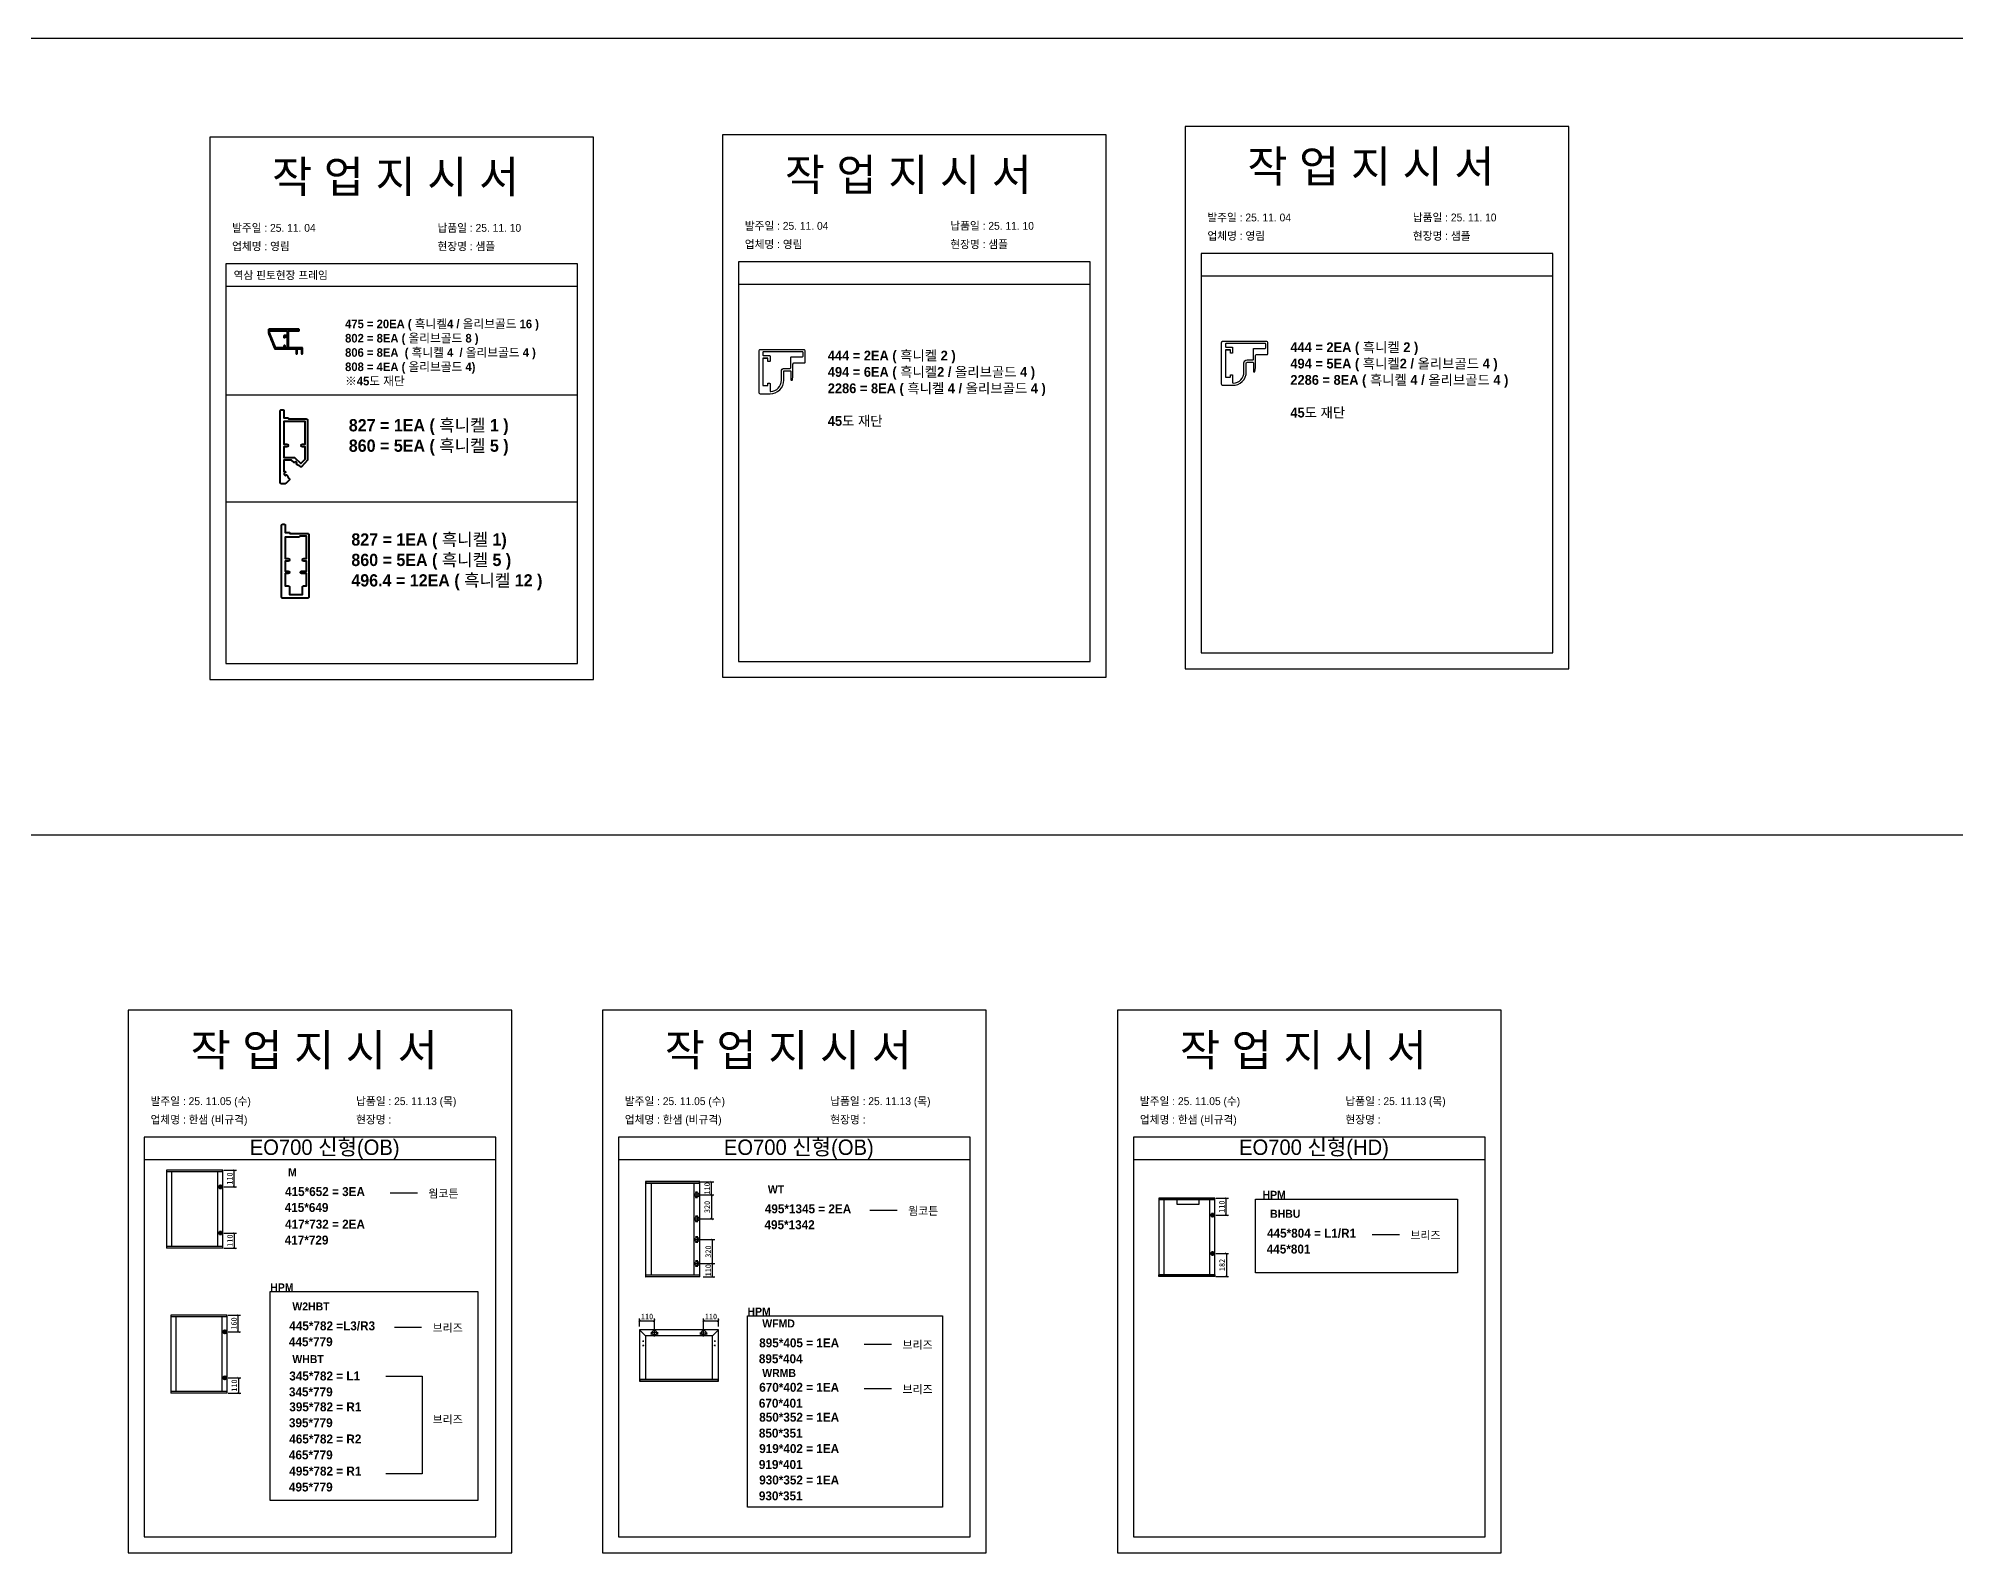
# Model space of a CAD drawing. Header units: millimetres. Extents: x -44117 to 256353, y -2095463 to 65325.
# Drawn here: x 113053 to 121449, y -442577 to -435943 of the extents above; entities that cross this region are included whole.
import ezdxf

# ---------------------------------------------------------------- set-up
doc = ezdxf.new("R2010")
doc.units = ezdxf.units.MM
doc.header["$LTSCALE"] = 10
doc.linetypes.add('HIDDEN', pattern=[9.525, 6.35, -3.175])
doc.layers.add('1', color=2, linetype='Continuous', lineweight=40)
doc.layers.add('Layer1', color=7, linetype='Continuous', lineweight=70)
doc.layers.add('도면층1', color=7, linetype='HIDDEN')
doc.styles.add('MtX_Gulim', font='')
doc.styles.get('MtX_Gulim').set_extended_font_data('Gulim', bold=True)
doc.dimstyles.new('ISO-25', dxfattribs={"dimtxt": 2.5, "dimasz": 2.5, "dimexe": 1, "dimexo": 1, "dimtad": 1, "dimtxsty": 'Standard', "dimblk": 'ARCHTICK', "dimcen": 2.5, "dimadec": 0, "dimazin": 0, "dimtfac": 1, "dimtmove": 0, "dimatfit": 3, "dimfxl": 0, "dimarcsym": 0})

# ---------------------------------------------------------------- blocks, each defined once
blk = doc.blocks.new('금형최종')
blk.add_line((533.7, -980.4), (530.2, -980.4))
for points in [[(511.7, -993.6), (511.7, -984.9, 0.414214), (510.7, -983.9), (503.2, -983.9, -0.414214), (502.7, -983.4), (502.7, -975.4, -0.414214), (503.7, -974.4), (535.7, -974.4, -0.414214), (536.7, -975.4), (536.7, -1005.4, -0.414214), (535.7, -1006.4), (528.4, -1006.4, -0.418376), (518.4, -996.6), (518.4, -990.1, 0.414214), (517.9, -989.6), (513.7, -989.6, 0.414214), (513.2, -990.1), (513.2, -996.1, -0.414214), (512.7, -996.6), (512.6, -996.6, -0.366629), (512.1, -996.2), (511.7, -993.6, -0.041311), (511.7, -993.6), (511.7, -989.1)], [(513.2, -980.9), (513.2, -979.9, 0.414214), (512.7, -979.4), (511.2, -979.4), (504.7, -979.4, -0.414214), (504.2, -978.9), (504.2, -976.4, -0.414214), (504.7, -975.9), (511.2, -975.9), (513.7, -975.9), (533.2, -975.9, -0.414214), (533.7, -976.4), (533.7, -978, -0.414214), (533.2, -978.5), (528.9, -978.5, 0.414214), (528.4, -979), (528.4, -982.6, 0.414214), (528.7, -982.9), (529.7, -982.9, 0.414214), (530, -982.6), (530, -980.6, -0.414214), (530.2, -980.4), (533.7, -980.4), (533.7, -1000.4), (533.7, -1000.4), (530.2, -1000.4, -0.414214), (530, -1000.1), (530, -999, 0.414214), (529.7, -998.8), (528.7, -998.8, 0.414214), (528.4, -999), (528.4, -1004.4, -0.431223), (527.9, -1004.9, -0.397406), (520.1, -996.6), (520.1, -990.1, 0.414214), (517.9, -987.9), (513.7, -987.9, -0.414214), (513.2, -987.4), (513.2, -980.9, 0), (513.2, -980.9)]]:
    blk.add_lwpolyline(points, format="xyb")
blk = doc.blocks.new('_ArchTick')
at = {"color": 0, "linetype": 'ByBlock', "const_width": 0.15}
blk.add_lwpolyline([(-0.5, -0.5), (0.5, 0.5)], dxfattribs=at)
blk = doc.blocks.new('*D3737')
at = {"color": 0, "lineweight": -2}
for p, q in [((113865.4, -440901.4), (113920, -440901.4)), ((113910, -440975), (113910, -440901.4)), ((113865.4, -440975), (113920, -440975))]:
    blk.add_line(p, q, dxfattribs=at)
at = {"layer": 'Defpoints', "color": 0}
for p in [(113850.4, -440901.4), (113910, -440901.4), (113850.4, -440975)]:
    blk.add_point(p, dxfattribs=at)
at = {"color": 0, "lineweight": -2, "xscale": 10, "yscale": 10, "zscale": 10}
for p, rotation in [((113910, -440901.4), 90), ((113910, -440975), 270)]:
    blk.add_blockref('_ArchTick', p, dxfattribs=dict(at, rotation=rotation))
at = {"color": 0, "insert": (113891.3, -440938.2), "char_height": 25, "attachment_point": 5, "rotation": 90}
blk.add_mtext('110', dxfattribs=at)
blk = doc.blocks.new('*D3738')
at = {"color": 0, "lineweight": -2}
for p, q in [((113865.4, -441176.9), (113921, -441176.9)), ((113911, -441176.9), (113911, -441243.8)), ((113865.4, -441243.8), (113921, -441243.8))]:
    blk.add_line(p, q, dxfattribs=at)
at = {"layer": 'Defpoints', "color": 0}
for p in [(113850.4, -441176.9), (113850.4, -441243.8), (113911, -441243.8)]:
    blk.add_point(p, dxfattribs=at)
at = {"color": 0, "lineweight": -2, "xscale": 10, "yscale": 10, "zscale": 10}
for p, rotation in [((113911, -441176.9), 90), ((113911, -441243.8), 270)]:
    blk.add_blockref('_ArchTick', p, dxfattribs=dict(at, rotation=rotation))
at = {"color": 0, "insert": (113892.2, -441210.3), "char_height": 25, "attachment_point": 5, "rotation": 90}
blk.add_mtext('110', dxfattribs=at)
blk = doc.blocks.new('*D3739')
at = {"color": 0, "lineweight": -2}
for p, q in [((115952.8, -440952.2), (116010.7, -440952.2)), ((116000.7, -441010.1), (116000.7, -440952.2)), ((115952.8, -441010.1), (116010.7, -441010.1))]:
    blk.add_line(p, q, dxfattribs=at)
at = {"layer": 'Defpoints', "color": 0}
for p in [(115937.8, -440952.2), (116000.7, -440952.2), (115937.8, -441010.1)]:
    blk.add_point(p, dxfattribs=at)
at = {"color": 0, "lineweight": -2, "xscale": 10, "yscale": 10, "zscale": 10}
for p, rotation in [((116000.7, -440952.2), 90), ((116000.7, -441010.1), 270)]:
    blk.add_blockref('_ArchTick', p, dxfattribs=dict(at, rotation=rotation))
at = {"color": 0, "insert": (115982, -440981.2), "char_height": 25, "attachment_point": 5, "rotation": 90}
blk.add_mtext('110', dxfattribs=at)
blk = doc.blocks.new('*D3740')
at = {"color": 0, "lineweight": -2}
for p, q in [((115952.8, -441310.7), (116015.3, -441310.7)), ((116005.3, -441369.2), (116005.3, -441310.7)), ((115964.4, -441369.2), (116015.3, -441369.2))]:
    blk.add_line(p, q, dxfattribs=at)
at = {"layer": 'Defpoints', "color": 0}
for p in [(115937.8, -441310.7), (116005.3, -441310.7), (115949.4, -441369.2)]:
    blk.add_point(p, dxfattribs=at)
at = {"color": 0, "lineweight": -2, "xscale": 10, "yscale": 10, "zscale": 10}
for p, rotation in [((116005.3, -441310.7), 90), ((116005.3, -441369.2), 270)]:
    blk.add_blockref('_ArchTick', p, dxfattribs=dict(at, rotation=rotation))
at = {"color": 0, "insert": (115986.5, -441339.9), "char_height": 25, "attachment_point": 5, "rotation": 90}
blk.add_mtext('110', dxfattribs=at)
blk = doc.blocks.new('*D3741')
at = {"color": 0, "lineweight": -2}
for p, q in [((115952.8, -441205.5), (116015.3, -441205.5)), ((116005.3, -441310.7), (116005.3, -441205.5)), ((115952.8, -441310.7), (116015.3, -441310.7))]:
    blk.add_line(p, q, dxfattribs=at)
at = {"layer": 'Defpoints', "color": 0}
for p in [(115937.8, -441205.5), (116005.3, -441205.5), (115937.8, -441310.7)]:
    blk.add_point(p, dxfattribs=at)
at = {"color": 0, "lineweight": -2, "xscale": 10, "yscale": 10, "zscale": 10}
for p, rotation in [((116005.3, -441205.5), 90), ((116005.3, -441310.7), 270)]:
    blk.add_blockref('_ArchTick', p, dxfattribs=dict(at, rotation=rotation))
at = {"color": 0, "insert": (115986.5, -441258.1), "char_height": 25, "attachment_point": 5, "rotation": 90}
blk.add_mtext('320', dxfattribs=at)
blk = doc.blocks.new('*D3742')
at = {"color": 0, "lineweight": -2}
for p, q in [((115952.8, -441010.1), (116010.7, -441010.1)), ((116000.7, -441010.1), (116000.7, -441115.3)), ((115952.8, -441115.3), (116010.7, -441115.3))]:
    blk.add_line(p, q, dxfattribs=at)
at = {"layer": 'Defpoints', "color": 0}
for p in [(115937.8, -441010.1), (115937.8, -441115.3), (116000.7, -441115.3)]:
    blk.add_point(p, dxfattribs=at)
at = {"color": 0, "lineweight": -2, "xscale": 10, "yscale": 10, "zscale": 10}
for p, rotation in [((116000.7, -441010.1), 90), ((116000.7, -441115.3), 270)]:
    blk.add_blockref('_ArchTick', p, dxfattribs=dict(at, rotation=rotation))
at = {"color": 0, "insert": (115982, -441062.7), "char_height": 25, "attachment_point": 5, "rotation": 90}
blk.add_mtext('320', dxfattribs=at)
blk = doc.blocks.new('*D3744')
at = {"color": 0, "lineweight": -2}
for p, q in [((115686.2, -441586.1), (115686.2, -441551.6)), ((115686.2, -441561.6), (115750.7, -441561.6)), ((115750.7, -441598.9), (115750.7, -441551.6))]:
    blk.add_line(p, q, dxfattribs=at)
at = {"layer": 'Defpoints', "color": 0}
for p in [(115750.7, -441561.6), (115686.2, -441601.1), (115750.7, -441613.9)]:
    blk.add_point(p, dxfattribs=at)
at = {"color": 0, "lineweight": -2, "xscale": 10, "yscale": 10, "zscale": 10, "rotation": 180}
blk.add_blockref('_ArchTick', (115686.2, -441561.6), dxfattribs=at)
at = {"color": 0, "lineweight": -2, "xscale": 10, "yscale": 10, "zscale": 10}
blk.add_blockref('_ArchTick', (115750.7, -441561.6), dxfattribs=at)
at = {"color": 0, "insert": (115718.5, -441542.8), "char_height": 25, "attachment_point": 5}
blk.add_mtext('110', dxfattribs=at)
blk = doc.blocks.new('*D3745')
at = {"color": 0, "lineweight": -2}
for p, q in [((115966.3, -441598.9), (115966.3, -441551.6)), ((115966.3, -441561.6), (116030.8, -441561.6)), ((116030.8, -441586.1), (116030.8, -441551.6))]:
    blk.add_line(p, q, dxfattribs=at)
at = {"layer": 'Defpoints', "color": 0}
for p in [(116030.8, -441561.6), (115966.3, -441613.9), (116030.8, -441601.1)]:
    blk.add_point(p, dxfattribs=at)
at = {"color": 0, "lineweight": -2, "xscale": 10, "yscale": 10, "zscale": 10, "rotation": 180}
blk.add_blockref('_ArchTick', (115966.3, -441561.6), dxfattribs=at)
at = {"color": 0, "lineweight": -2, "xscale": 10, "yscale": 10, "zscale": 10}
blk.add_blockref('_ArchTick', (116030.8, -441561.6), dxfattribs=at)
at = {"color": 0, "insert": (115998.5, -441542.8), "char_height": 25, "attachment_point": 5}
blk.add_mtext('110', dxfattribs=at)
blk = doc.blocks.new('*D3746')
at = {"color": 0, "lineweight": -2}
for p, q in [((113884, -441536.2), (113938.6, -441536.2)), ((113928.6, -441609.8), (113928.6, -441536.2)), ((113884, -441609.8), (113938.6, -441609.8))]:
    blk.add_line(p, q, dxfattribs=at)
at = {"layer": 'Defpoints', "color": 0}
for p in [(113869, -441536.2), (113928.6, -441536.2), (113869, -441609.8)]:
    blk.add_point(p, dxfattribs=at)
at = {"color": 0, "lineweight": -2, "xscale": 10, "yscale": 10, "zscale": 10}
for p, rotation in [((113928.6, -441536.2), 90), ((113928.6, -441609.8), 270)]:
    blk.add_blockref('_ArchTick', p, dxfattribs=dict(at, rotation=rotation))
at = {"color": 0, "insert": (113909.8, -441573), "char_height": 25, "attachment_point": 5, "rotation": 90}
blk.add_mtext('160', dxfattribs=at)
blk = doc.blocks.new('*D3747')
at = {"color": 0, "lineweight": -2}
for p, q in [((113884, -441811.7), (113939.6, -441811.7)), ((113929.6, -441811.7), (113929.6, -441878.6)), ((113884, -441878.6), (113939.6, -441878.6))]:
    blk.add_line(p, q, dxfattribs=at)
at = {"layer": 'Defpoints', "color": 0}
for p in [(113869, -441811.7), (113869, -441878.6), (113929.6, -441878.6)]:
    blk.add_point(p, dxfattribs=at)
at = {"color": 0, "lineweight": -2, "xscale": 10, "yscale": 10, "zscale": 10}
for p, rotation in [((113929.6, -441811.7), 90), ((113929.6, -441878.6), 270)]:
    blk.add_blockref('_ArchTick', p, dxfattribs=dict(at, rotation=rotation))
at = {"color": 0, "insert": (113910.8, -441845.1), "char_height": 25, "attachment_point": 5, "rotation": 90}
blk.add_mtext('110', dxfattribs=at)
blk = doc.blocks.new('*D3753')
at = {"color": 0, "lineweight": -2}
for p, q in [((118210, -441024.4), (118264.7, -441024.4)), ((118254.7, -441098.1), (118254.7, -441024.4)), ((118210, -441098.1), (118264.7, -441098.1))]:
    blk.add_line(p, q, dxfattribs=at)
at = {"layer": 'Defpoints', "color": 0}
for p in [(118195, -441024.4), (118254.7, -441024.4), (118195, -441098.1)]:
    blk.add_point(p, dxfattribs=at)
at = {"color": 0, "lineweight": -2, "xscale": 10, "yscale": 10, "zscale": 10}
for p, rotation in [((118254.7, -441024.4), 90), ((118254.7, -441098.1), 270)]:
    blk.add_blockref('_ArchTick', p, dxfattribs=dict(at, rotation=rotation))
at = {"color": 0, "insert": (118235.9, -441061.3), "char_height": 25, "attachment_point": 5, "rotation": 90}
blk.add_mtext('110', dxfattribs=at)
blk = doc.blocks.new('*D3754')
at = {"color": 0, "lineweight": -2}
for p, q in [((118210, -441266.5), (118265.6, -441266.5)), ((118255.6, -441266.5), (118255.6, -441366.8)), ((118210, -441366.8), (118265.6, -441366.8))]:
    blk.add_line(p, q, dxfattribs=at)
at = {"layer": 'Defpoints', "color": 0}
for p in [(118195, -441266.5), (118195, -441366.8), (118255.6, -441366.8)]:
    blk.add_point(p, dxfattribs=at)
at = {"color": 0, "lineweight": -2, "xscale": 10, "yscale": 10, "zscale": 10}
for p, rotation in [((118255.6, -441266.5), 90), ((118255.6, -441366.8), 270)]:
    blk.add_blockref('_ArchTick', p, dxfattribs=dict(at, rotation=rotation))
at = {"color": 0, "insert": (118236.9, -441316.7), "char_height": 25, "attachment_point": 5, "rotation": 90}
blk.add_mtext('182', dxfattribs=at)

msp = doc.modelspace()

# ---------------------------------------------------------------- linework, layer by layer
at = {"color": 1}
for p, q in [((104015.69829, -435942.95545), (196284.84516, -435942.95545)), ((104015.69829, -435942.95545), (196284.84516, -435942.95545)), ((104015.69829, -439432.69984), (196284.84516, -439432.69984)), ((104015.69829, -439432.69984), (196284.84516, -439432.69984))]:
    msp.add_line(p, q, dxfattribs=at)
for p, q in [((115413.54806, -436930.44211), (113873.54806, -436930.44211)), ((117659.03566, -436921.56666), (116119.03566, -436921.56666)), ((119684.856, -436884.95545), (118144.856, -436884.95545)), ((115413.54806, -437030.44211), (113873.54806, -437030.44211)), ((117659.03566, -437021.56666), (116119.03566, -437021.56666)), ((119684.856, -436984.95545), (118144.856, -436984.95545)), ((113873.54806, -437504.2339), (115413.54806, -437504.2339)), ((113873.54806, -437973.42577), (115413.54806, -437973.42577)), ((115056.85271, -440756.4006), (113516.85271, -440756.4006)), ((117133.39483, -440756.4006), (115593.39483, -440756.4006)), ((119389.37355, -440756.4006), (117849.37355, -440756.4006)), ((115056.85271, -440856.4006), (113516.85271, -440856.4006)), ((113614.53224, -440901.61816), (113614.53224, -441243.50505)), ((113861.03288, -440902.06089), (113614.53224, -440902.06089)), ((113860.78692, -440901.3722), (113614.7782, -440901.3722)), ((113859.80307, -440908.75105), (113859.80307, -440901.3722)), ((113861.03288, -441243.50505), (113861.03288, -440901.61816)), ((117133.39483, -440856.4006), (115593.39483, -440856.4006)), ((119389.37355, -440856.4006), (117849.37355, -440856.4006)), ((113861.03288, -440908.75105), (113614.53224, -440908.75105)), ((113636.42284, -440908.25913), (113636.42284, -441236.37216)), ((113838.89632, -441236.37216), (113838.89632, -440908.75105)), ((115712.51544, -440951.76212), (115712.51544, -441368.96999)), ((115949.50901, -440952.24144), (115712.51544, -440952.24144)), ((115949.50901, -440959.48439), (115712.51544, -440959.48439)), ((115949.24272, -440951.49584), (115712.78172, -440951.49584)), ((115713.84686, -440951.49584), (115713.84686, -440959.48439)), ((115736.2148, -440958.95182), (115736.2148, -441361.24773)), ((115925.54337, -441361.24773), (115925.54337, -440959.48439)), ((115948.17758, -440959.48439), (115948.17758, -440951.49584)), ((115949.50901, -441368.96999), (115949.50901, -440951.76212)), ((115923.26788, -441010.07852), (115952.31706, -441010.07852)), ((115935.12962, -440998.0957), (115930.86906, -440998.0957)), ((115935.12962, -441022.06134), (115930.86906, -441022.06134)), ((115932.99934, -440995.96542), (115932.99934, -441000.22598)), ((115932.99934, -441019.93106), (115932.99934, -441024.19162)), ((115937.79247, -441024.60311), (115937.79247, -440995.55393)), ((117959.18358, -441024.68779), (117959.18358, -441366.57468)), ((118205.68423, -441025.13052), (117959.18358, -441025.13052)), ((118205.68423, -441031.82068), (117959.18358, -441031.82068)), ((118205.43826, -441024.44183), (117959.42955, -441024.44183)), ((117981.07418, -441031.32876), (117981.07418, -441359.44179)), ((118183.54767, -441359.44179), (118183.54767, -441031.82068)), ((118204.45442, -441031.82068), (118204.45442, -441024.44183)), ((118205.68423, -441366.57468), (118205.68423, -441024.68779)), ((115923.26788, -441115.26107), (115952.31706, -441115.26107)), ((115935.12962, -441103.27824), (115930.86906, -441103.27824)), ((115935.12962, -441127.24388), (115930.86906, -441127.24388)), ((115932.99934, -441101.14796), (115932.99934, -441105.40852)), ((115932.99934, -441125.1136), (115932.99934, -441129.37416)), ((115937.79247, -441100.73647), (115937.79247, -441129.78565)), ((113861.03288, -441236.37216), (113614.53224, -441236.37216)), ((113615.76205, -441243.75102), (113615.76205, -441236.37216)), ((113859.80307, -441236.37216), (113859.80307, -441243.75102)), ((115923.26788, -441205.47106), (115952.31706, -441205.47106)), ((115935.12962, -441193.48823), (115930.86906, -441193.48823)), ((115935.12962, -441217.45387), (115930.86906, -441217.45387)), ((115932.99934, -441191.35795), (115932.99934, -441195.61851)), ((115932.99934, -441215.32359), (115932.99934, -441219.58415)), ((115937.79247, -441190.94647), (115937.79247, -441219.99565)), ((113861.03288, -441243.06232), (113614.53224, -441243.06232)), ((113860.78692, -441243.75102), (113614.7782, -441243.75102)), ((115923.26788, -441310.65359), (115952.31706, -441310.65359)), ((115935.12962, -441298.67076), (115930.86906, -441298.67076)), ((115935.12962, -441322.6364), (115930.86906, -441322.6364)), ((115932.99934, -441296.54048), (115932.99934, -441300.80104)), ((115932.99934, -441320.50612), (115932.99934, -441324.76668)), ((115937.79247, -441296.129), (115937.79247, -441325.17818)), ((115949.50901, -441361.24773), (115712.51544, -441361.24773)), ((115949.50901, -441368.49068), (115712.51544, -441368.49068)), ((115949.24272, -441369.23628), (115712.78172, -441369.23628)), ((115713.84686, -441369.23628), (115713.84686, -441361.24773)), ((115948.17758, -441361.24773), (115948.17758, -441369.23628)), ((118205.68423, -441359.44179), (117959.18358, -441359.44179)), ((118205.68423, -441366.13195), (117959.18358, -441366.13195)), ((118205.43826, -441366.82065), (117959.42955, -441366.82065)), ((117960.41339, -441366.82065), (117960.41339, -441359.44179)), ((118204.45442, -441359.44179), (118204.45442, -441366.82065)), ((113633.12108, -441536.45512), (113633.12108, -441878.34201)), ((113879.62172, -441536.89785), (113633.12108, -441536.89785)), ((113879.62172, -441543.58801), (113633.12108, -441543.58801)), ((113879.37576, -441536.20916), (113633.36704, -441536.20916)), ((113655.01168, -441543.09609), (113655.01168, -441871.20912)), ((113857.48516, -441871.20912), (113857.48516, -441543.58801)), ((113878.39191, -441543.58801), (113878.39191, -441536.20916)), ((113879.62172, -441878.34201), (113879.62172, -441536.45512)), ((115685.91248, -441601.14833), (115685.91248, -441825.48866)), ((115712.25323, -441627.48908), (115685.99917, -441600.93905)), ((116030.79832, -441600.85237), (115686.20845, -441600.85237)), ((115699.23084, -441650.57423), (115705.15011, -441650.57423)), ((115702.19048, -441647.6146), (115702.19048, -441653.53387)), ((115712.25323, -441627.48908), (115712.25323, -441817.49764)), ((116004.75353, -441627.48908), (115712.25323, -441627.48908)), ((115766.87191, -441613.87476), (115734.58508, -441613.87476)), ((115739.77784, -441619.79403), (115735.04243, -441619.79403)), ((115737.41014, -441617.42632), (115737.41014, -441622.16174)), ((115750.72849, -441630.01818), (115750.72849, -441597.73134)), ((115766.41456, -441619.79403), (115761.67914, -441619.79403)), ((115764.04685, -441617.42632), (115764.04685, -441622.16174)), ((115950.13486, -441613.87476), (115982.42169, -441613.87476)), ((115955.32763, -441619.79403), (115950.59222, -441619.79403)), ((115952.95993, -441617.42632), (115952.95993, -441622.16174)), ((115966.27828, -441630.01818), (115966.27828, -441597.73134)), ((115981.96435, -441619.79403), (115977.22893, -441619.79403)), ((115979.59664, -441617.42632), (115979.59664, -441622.16174)), ((116004.75353, -441627.48908), (116031.0076, -441600.93905)), ((116004.75353, -441816.90572), (116004.75353, -441627.48908)), ((116017.77593, -441650.57423), (116011.85666, -441650.57423)), ((116014.81629, -441647.6146), (116014.81629, -441653.53387)), ((116031.09428, -441825.48866), (116031.09428, -441601.14833)), ((115699.23084, -441669.5159), (115705.15011, -441669.5159)), ((115702.19048, -441666.55626), (115702.19048, -441672.47553)), ((116017.77593, -441669.5159), (116011.85666, -441669.5159)), ((116014.81629, -441666.55626), (116014.81629, -441672.47553)), ((115685.91248, -441816.90572), (116031.09428, -441816.90572)), ((115685.91248, -441824.95592), (116030.79832, -441824.95592)), ((115686.20845, -441825.78462), (116030.79832, -441825.78462)), ((115687.3923, -441816.90572), (115687.3923, -441825.78462)), ((116029.61446, -441825.78462), (116029.61446, -441816.90572)), ((113879.62172, -441871.20912), (113633.12108, -441871.20912)), ((113879.62172, -441877.89928), (113633.12108, -441877.89928)), ((113879.37576, -441878.58798), (113633.36704, -441878.58798)), ((113634.35089, -441878.58798), (113634.35089, -441871.20912)), ((113878.39191, -441871.20912), (113878.39191, -441878.58798))]:
    msp.add_line(p, q)
for points in [[(116049.03566, -438742.39694), (117729.03566, -438742.39694), (117729.03566, -436366.39694), (116049.03566, -436366.39694)], [(118074.856, -438705.78573), (119754.856, -438705.78573), (119754.856, -436329.78573), (118074.856, -436329.78573)], [(113803.54806, -438751.27239), (115483.54806, -438751.27239), (115483.54806, -436375.27239), (113803.54806, -436375.27239)], [(113446.85271, -442577.23088), (115126.85271, -442577.23088), (115126.85271, -440201.23088), (113446.85271, -440201.23088)], [(115523.39483, -442577.23088), (117203.39483, -442577.23088), (117203.39483, -440201.23088), (115523.39483, -440201.23088)], [(117779.37355, -442577.23088), (119459.37355, -442577.23088), (119459.37355, -440201.23088), (117779.37355, -440201.23088)], [(118039.98418, -441025.32434), (118134.80156, -441025.32434), (118134.80156, -441051.93582), (118039.98418, -441051.93582)], [(118383.1954, -441027.84643), (119267.57342, -441027.84643), (119267.57342, -441351.74284), (118383.1954, -441351.74284)], [(114068.53409, -441433.29179), (114978.26052, -441433.29179), (114978.26052, -442348.65121), (114068.53409, -442348.65121)], [(116158.37004, -441539.19184), (117011.76667, -441539.19184), (117011.76667, -442378.50601), (116158.37004, -442378.50601)]]:
    msp.add_lwpolyline(points, close=True)
for points in [[(113873.54806, -436930.44211), (113873.54806, -438681.27239), (115413.54806, -438681.27239), (115413.54806, -436930.44211)], [(116119.03566, -436921.56666), (116119.03566, -438672.39694), (117659.03566, -438672.39694), (117659.03566, -436921.56666)], [(118144.856, -436884.95545), (118144.856, -438635.78573), (119684.856, -438635.78573), (119684.856, -436884.95545)], [(113516.85271, -440756.4006), (113516.85271, -442507.23088), (115056.85271, -442507.23088), (115056.85271, -440756.4006)], [(115593.39483, -440756.4006), (115593.39483, -442507.23088), (117133.39483, -442507.23088), (117133.39483, -440756.4006)], [(117849.37355, -440756.4006), (117849.37355, -442507.23088), (119389.37355, -442507.23088), (119389.37355, -440756.4006)], [(114593.49015, -441001.0557), (114712.81504, -441001.0557)], [(116694.59206, -441076.59925), (116813.91695, -441076.59925)], [(118894.03999, -441183.1994), (119013.36488, -441183.1994)], [(114612.07899, -441589.20052), (114731.40388, -441589.20052)], [(116670.03227, -441663.83752), (116789.35716, -441663.83752)], [(114575.0535, -441804.21479), (114733.48109, -441804.21479), (114733.48109, -442231.96929), (114575.0535, -442231.96929)], [(116670.03227, -441858.57144), (116789.35716, -441858.57144)]]:
    msp.add_lwpolyline(points)
for centre, radius in [((115937.79247, -441010.07852), 9.31997), ((115932.99934, -440998.0957), 0.85211), ((115932.99934, -441022.06134), 0.85211), ((115937.79247, -441115.26107), 9.31997), ((115932.99934, -441103.27824), 0.85211), ((115932.99934, -441127.24388), 0.85211), ((115937.79247, -441205.47106), 9.31997), ((115932.99934, -441193.48823), 0.85211), ((115932.99934, -441217.45387), 0.85211), ((115937.79247, -441310.65359), 9.31997), ((115932.99934, -441298.67076), 0.85211), ((115932.99934, -441322.6364), 0.85211), ((115702.19048, -441650.57423), 0.88789), ((115737.41014, -441619.79403), 0.94708), ((115750.72849, -441613.87476), 10.35872), ((115764.04685, -441619.79403), 0.94708), ((115952.95993, -441619.79403), 0.94708), ((115966.27828, -441613.87476), 10.35872), ((115979.59664, -441619.79403), 0.94708), ((116014.81629, -441650.57423), 0.88789), ((115702.19048, -441669.5159), 0.88789), ((116014.81629, -441669.5159), 0.88789)]:
    msp.add_circle(centre, radius)
for centre, radius, start, end in [((113860.78692, -440901.61816), 0.24596, 0, 90), ((115712.78172, -440951.76212), 0.26628, 90, 180), ((115949.24272, -440951.76212), 0.26628, 0, 90), ((118205.43826, -441024.68779), 0.24596, 0, 90), ((113614.7782, -441243.50506), 0.24596, 180, 270), ((113860.78692, -441243.50506), 0.24596, 270, 0), ((115712.78172, -441368.97), 0.26628, 180, 270), ((115949.24272, -441368.97), 0.26628, 270, 0), ((117959.42955, -441366.57469), 0.24596, 180, 270), ((118205.43826, -441366.57469), 0.24596, 270, 0), ((113879.37576, -441536.45512), 0.24596, 0, 90), ((115686.20845, -441601.14833), 0.29596, 90, 180), ((116030.79832, -441601.14833), 0.29596, 0, 90), ((115686.20845, -441825.48866), 0.29596, 180, 270), ((116030.79832, -441825.48866), 0.29596, 270, 0), ((113633.36704, -441878.34202), 0.24596, 180, 270), ((113879.37576, -441878.34202), 0.24596, 270, 0)]:
    msp.add_arc(centre, radius, start, end)
at = {"layer": '1', "linetype": 'Continuous'}
msp.add_lwpolyline([(114063.14181, -437217.75242, 0.4142135624), (114060.14181, -437220.75242), (114060.14181, -437220.75241), (114060.14181, -437232.75244), (114064.17324, -437242.87389, 0.2391202845), (114065.19145, -437243.77113, -0.507244027), (114065.54974, -437244.67066, 0.507244027), (114066.44546, -437246.91948, -0.507244027), (114066.80374, -437247.81901, 0.507244027), (114067.69946, -437250.06783, -0.507244027), (114068.05775, -437250.96736, 0.507244027), (114068.95346, -437253.21618, -0.507244027), (114069.31175, -437254.11571, 0.507244027), (114070.20747, -437256.36453, -0.507244027), (114070.56576, -437257.26405, 0.507244027), (114071.46147, -437259.51288, -0.507244027), (114071.81976, -437260.4124, 0.507244027), (114072.71548, -437262.66123, -0.507244027), (114073.07376, -437263.56075, 0.507244027), (114073.96948, -437265.80957, -0.507244027), (114074.32777, -437266.7091, 0.507244027), (114075.22349, -437268.95792, -0.5072440269), (114075.58177, -437269.85745, 0.507244027), (114076.47749, -437272.10627, -0.507244027), (114076.83578, -437273.0058, 0.507244027), (114077.7315, -437275.25462, -0.507244027), (114078.08978, -437276.15415, 0.507244027), (114078.9855, -437278.40297, -0.507244027), (114079.34379, -437279.3025, 0.507244027), (114080.2395, -437281.55132, -0.507244027), (114080.59779, -437282.45085, 0.507244027), (114081.49351, -437284.69967, -0.507244027), (114081.8518, -437285.5992, 0.507244027), (114082.74751, -437287.84802, -0.507244027), (114083.1058, -437288.74755, 0.507244027), (114084.00152, -437290.99637, -0.507244027), (114084.3598, -437291.8959, 0.5070859448), (114085.25479, -437294.14453, -0.5106345368), (114085.60916, -437295.0497, 0.2375027855), (114085.47261, -437296.34888), (114088.11598, -437302.98541, 0.3070783015), (114088.9521, -437303.55238), (114181.34181, -437303.55238), (114181.34181, -437323.05242, 0.4142135624), (114182.84181, -437324.55242), (114185.24181, -437324.55242, 0.4142135624), (114186.74181, -437323.05242), (114186.74181, -437303.55238), (114204.74181, -437303.55238), (114204.74181, -437323.05242, 0.4142135624), (114206.24181, -437324.55242), (114208.64182, -437324.55242, 0.4142135624), (114210.14182, -437323.05242), (114210.14182, -437301.15243), (114210.14181, -437301.15242, 0.4142135624), (114207.14181, -437298.15242), (114207.14181, -437298.15238), (114148.04181, -437298.15238), (114148.04181, -437224.35245), (114193.64181, -437224.35245, 0.4142135624), (114195.14181, -437222.85245), (114195.14181, -437219.25245, 0.4142135624), (114193.64181, -437217.75245), (114063.14181, -437217.75245)], format="xyb", dxfattribs=at)
at = {"layer": '1'}
for points in [[(114091.36516, -437297.58548), (114065.54181, -437232.75244), (114065.54181, -437224.35245), (114142.64181, -437224.35245), (114142.64181, -437244.90245), (114129.74181, -437244.90245, 0.4142135624), (114128.24181, -437246.40245), (114128.24181, -437252.40245, 0.4142135624), (114129.74181, -437253.90245), (114132.14181, -437253.90245, 0.4142135624), (114133.64181, -437252.40245), (114133.64181, -437250.15245), (114142.64181, -437250.15245), (114142.64181, -437298.15245), (114133.64181, -437298.15245), (114133.64181, -437290.65245, 0.4142135624), (114132.14181, -437289.15245), (114129.74181, -437289.15245, 0.4142135624), (114128.24181, -437290.65245), (114128.24181, -437298.15245), (114092.20128, -437298.15245, -0.3070783015)], [(114152.26619, -437876.46842), (114136.64569, -437893.2568, -0.2082908297), (114134.66899, -437894.11761), (114116.94477, -437894.11761, -0.4142135624), (114112.44477, -437889.61761), (114112.44477, -437574.61761, -0.4142135624), (114116.94477, -437570.11761), (114124.14477, -437570.11761, -0.4142135624), (114128.64477, -437574.61761), (114128.64477, -437606.11761), (114146.19477, -437606.11761, -0.4142135624), (114148.89477, -437608.81761), (114148.89477, -437610.61761), (114227.64477, -437610.61761, -0.4142135624), (114232.14477, -437615.11761), (114232.14477, -437789.55579, -0.1895674439), (114231.42148, -437791.39498), (114205.00375, -437819.78786, -0.405078233), (114201.2506, -437819.98194), (114195.98291, -437815.37962, -0.1110445859), (114184.32856, -437810.00499, -0.4429793595), (114183.99497, -437806.01955), (114184.46279, -437805.51787, 0.4142135624), (114184.32953, -437801.70182), (114181.43337, -437799.0011, 0.4142135624), (114177.61732, -437799.13436), (114176.38972, -437800.4508, -0.4142135624), (114172.57367, -437800.58406), (114161.88596, -437790.61761), (114128.64477, -437790.61761), (114128.64477, -437840.11761), (114132.50351, -437840.11761, -0.4142135624), (114135.20351, -437842.81761), (114135.20351, -437843.55405, -0.1898559321), (114134.47816, -437845.39545), (114129.74104, -437850.47539, 0.4142135624), (114129.8743, -437854.29144), (114132.77046, -437856.99216, 0.4142135624), (114136.58651, -437856.8589), (114137.05227, -437856.35943, -0.4447681685), (114141.06192, -437856.42633, -0.1035172082), (114147.24911, -437867.46622, 0.1247014273), (114147.94526, -437868.59496), (114152.1691, -437872.69092, -0.4081778037)], [(114209.19761, -437720.41761), (114221.34477, -437720.41761), (114221.34477, -437621.41761), (114128.64761, -437621.41761), (114128.64761, -437715.91761), (114128.64761, -437720.41761), (114140.79477, -437720.41761, -1), (114140.79477, -437732.11761), (114135.84477, -437732.11761), (114128.64761, -437732.11761), (114128.64761, -437779.81761), (114174.99619, -437779.81761), (114203.10639, -437805.97232), (114221.34477, -437786.37032), (114221.34477, -437732.11761), (114209.19761, -437732.11761, -1)], [(114122.78046, -438071.97788), (114129.98046, -438071.97788, -0.4142135624), (114134.48046, -438076.47788), (114134.48046, -438107.97788), (114152.03046, -438107.97788, -0.4142135624), (114154.73046, -438110.67788), (114154.73046, -438112.47788), (114233.48046, -438112.47788, -0.4142135624), (114237.98046, -438116.97788), (114237.98046, -438391.47788, -0.4142135624), (114233.48046, -438395.97788), (114122.78046, -438395.97788, -0.4142135624), (114118.28046, -438391.47788), (114118.28046, -438076.47788, -0.4142135624)], [(114146.63046, -438233.97788), (114134.48046, -438233.97788), (114134.48046, -438277.17788), (114147.08046, -438277.17788, -1), (114147.08046, -438287.97788), (114134.48046, -438287.97788), (114134.48046, -438341.97788), (114147.98046, -438341.97788, -0.4142135624), (114152.48046, -438346.47788), (114152.48046, -438379.77788), (114209.12554, -438379.77788), (114209.12554, -438346.47788, -0.4142135624), (114213.62554, -438341.97788), (114227.12554, -438341.97788), (114227.12554, -438287.97788), (114205.52554, -438287.97788, -1), (114205.52554, -438277.17788), (114227.12554, -438277.17788), (114227.12554, -438233.97788), (114215.03046, -438233.97788, -1), (114215.03046, -438222.27788), (114227.17762, -438222.27788), (114227.17762, -438123.27788), (114197.48046, -438123.27788), (114197.48046, -438125.07788, -0.4142135624), (114194.78046, -438127.77788), (114134.48046, -438127.77788), (114134.48046, -438222.27788), (114146.63046, -438222.27788, -1)]]:
    msp.add_lwpolyline(points, format="xyb", close=True, dxfattribs=at)
at = {"layer": 'Layer1'}
for p, q in [((113850.3949, -440965.92348), (113850.3949, -440984.05388)), ((118195.04624, -441088.99311), (118195.04624, -441107.12351)), ((113850.3949, -441185.93184), (113850.3949, -441167.80144)), ((118195.04624, -441275.60906), (118195.04624, -441257.47866)), ((113868.98373, -441600.76044), (113868.98373, -441618.89084)), ((113868.98373, -441820.7688), (113868.98373, -441802.6384))]:
    msp.add_line(p, q, dxfattribs=at)
for points in [[(113859.4601, -440974.98868), (113841.3297, -440974.98868)], [(118204.11144, -441098.05831), (118185.98104, -441098.05831)], [(113859.4601, -441176.86664), (113841.3297, -441176.86664)], [(118204.11144, -441266.54386), (118185.98104, -441266.54386)], [(113878.04893, -441609.82564), (113859.91853, -441609.82564)], [(113878.04893, -441811.7036), (113859.91853, -441811.7036)]]:
    msp.add_lwpolyline(points, close=True, dxfattribs=at)
for centre in [(113850.3949, -440974.98868), (118195.04624, -441098.05831), (113850.3949, -441176.86664), (118195.04624, -441266.54386), (113868.98373, -441609.82564), (113868.98373, -441811.7036)]:
    msp.add_circle(centre, 6.04347, dxfattribs=at)

# ---------------------------------------------------------------- block references
at = {"xscale": -6, "yscale": 6, "zscale": 6}
for p in [(121453.4346, -431424.70202), (119427.61426, -431461.31323)]:
    msp.add_blockref('금형최종', p, dxfattribs=at)

# ---------------------------------------------------------------- texts
at = {"linetype": 'Continuous', "style": 'MtX_Gulim'}
for s, height, p in [('M', 35.04934, (114146.70529, -440927.97707)), ('415*652 = 3EA', 39.2712622, (114133.26608, -441014.94973)), ('웜코튼', 35.049344, (114761.01207, -441021.81716)), ('WT', 35.049344, (116247.8072, -441003.52062)), ('495*1345 = 2EA', 39.2712622, (116234.36799, -441090.49329)), ('웜코튼', 35.049344, (116862.11398, -441097.36072)), ('417*732 = 2EA', 39.2712622, (114133.26608, -441157.7546)), ('BHBU', 35.049344, (118447.25512, -441110.12078)), ('445*804 = L1/R1', 39.2712622, (118433.81591, -441197.09344)), ('브리즈', 35.049344, (119061.5619, -441203.96087)), ('W2HBT', 35.049344, (114165.29412, -441516.1219)), ('445*782 =L3/R3', 39.2712622, (114151.85491, -441603.09456)), ('브리즈', 35.049344, (114779.6009, -441609.96199)), ('WFMD', 35.049344, (116223.2474, -441590.75889)), ('895*405 = 1EA', 39.2712622, (116209.80819, -441677.73156)), ('브리즈', 35.049344, (116837.55418, -441684.59899)), ('WHBT', 35.049344, (114165.29412, -441746.81007)), ('345*782 = L1', 39.2712622, (114151.85491, -441822.78082)), ('WRMB', 35.049344, (116223.2474, -441807.49664)), ('670*402 = 1EA', 39.2712622, (116209.80819, -441872.46547)), ('브리즈', 35.049344, (116837.55418, -441879.3329)), ('395*782 = R1', 39.2712622, (114151.85491, -441957.97236)), ('브리즈', 35.049344, (114779.6009, -442011.31189)), ('850*352 = 1EA', 39.2712622, (116209.80819, -442003.38827)), ('465*782 = R2', 39.2712622, (114151.85491, -442098.79689)), ('919*402 = 1EA', 39.2712622, (116209.80819, -442140.91222)), ('495*782 = R1', 39.2712622, (114151.85491, -442239.62141)), ('930*352 = 1EA', 39.2712622, (116209.80819, -442278.43617))]:
    msp.add_text(s, height=height, dxfattribs=at).set_placement(p)
at = {"color": 242, "linetype": 'Continuous', "true_color": 0xcd2027, "style": 'MtX_Gulim'}
for s, p in [('415*649', (114131.80415, -441084.5495)), ('495*1342', (116232.90607, -441160.09305)), ('417*729', (114131.80415, -441227.35437)), ('445*801', (118432.35399, -441266.69321)), ('445*779', (114150.39299, -441672.69433)), ('895*404', (116208.34627, -441747.33132)), ('345*779', (114150.39299, -441892.38058)), ('670*401', (116208.34627, -441942.06524)), ('395*779', (114150.39299, -442027.57213)), ('850*351', (116208.34627, -442072.98804)), ('465*779', (114150.39299, -442168.39665)), ('919*401', (116208.34627, -442210.51199)), ('495*779', (114150.39299, -442309.22118)), ('930*351', (116208.34627, -442348.03594))]:
    msp.add_text(s, height=39.271262, dxfattribs=at).set_placement(p)
at = {"attachment_point": 1}
for s, width, gutter_width, heights, insert, char_height in [('{\\fGulim|b0|i0|c129|p50;작 업 지 시 서}', 3307.3198183, 12.5, [-155.84554], (116321.84227, -436470.55945), 140), ('{\\fGulim|b0|i0|c129|p50;작 업 지 시 서}', 3307.3198183, 12.5, [-155.84554], (118347.66261, -436433.94824), 140), ('{\\fGulim|b0|i0|c129|p50;작 업 지 시 서}', 3307.3198183, 12.5, [-155.84554], (114076.35467, -436479.4349), 140), ('{\\fGulim|b0|i0|c129|p50;발주일 : 25. 11. 04}', 3307.3198183, 12.5, [34.50412], (113901.14531, -436756.15532), 34.3), ('{\\fGulim|b0|i0|c129|p50;납품일 : 25. 11. 10}', 3307.3198183, 12.5, [37.67976], (114801.1233, -436756.15532), 34.3), ('{\\fGulim|b0|i0|c129|p50;발주일 : 25. 11. 04}', 3307.3198183, 12.5, [34.50412], (116146.63291, -436747.27987), 34.3), ('{\\fGulim|b0|i0|c129|p50;납품일 : 25. 11. 10}', 3307.3198183, 12.5, [37.67976], (117046.6109, -436747.27987), 34.3), ('{\\fGulim|b0|i0|c129|p50;업체명 : 영림}', 3307.3198183, 12.5, [36.11279], (118172.45325, -436791.32484), 34.3), ('{\\fGulim|b0|i0|c129|p50;발주일 : 25. 11. 04}', 3307.3198183, 12.5, [34.50412], (118172.45325, -436710.66866), 34.3), ('{\\fGulim|b0|i0|c129|p50;현장명 : 샘플}', 3307.3198183, 12.5, [38.2735], (119072.43123, -436791.32484), 34.3), ('{\\fGulim|b0|i0|c129|p50;납품일 : 25. 11. 10}', 3307.3198183, 12.5, [37.67976], (119072.43123, -436710.66866), 34.3), ('{\\fGulim|b0|i0|c129|p50;업체명 : 영림}', 3307.3198183, 12.5, [36.11279], (113901.14531, -436836.8115), 34.3), ('{\\fGulim|b0|i0|c129|p50;현장명 : 샘플}', 3307.3198183, 12.5, [38.2735], (114801.1233, -436836.8115), 34.3), ('{\\fGulim|b0|i0|c129|p50;업체명 : 영림}', 3307.3198183, 12.5, [36.11279], (116146.63291, -436827.93605), 34.3), ('{\\fGulim|b0|i0|c129|p50;현장명 : 샘플}', 3307.3198183, 12.5, [38.2735], (117046.6109, -436827.93605), 34.3), ('{\\fGulim|b0|i0|c129|p50;역삼 핀토현장 프레임}', 3307.3198183, 12.5, [38.31917], (113908.18752, -436963.4776), 34.3), ('{\\fGulim|b1|i0|c129|p50;475 = 20EA ( 흑니켈4 / 올리브골드 16 )\\P802 = 8EA ( 올리브골드 8 )\\P806 = 8EA  ( 흑니켈 4  / 올리브골드 4 )\\P808 = 4EA ( 올리브골드 4)\\P※45도 재단}', 2416.4966702, 9.13314, [-309.48754], (114396.25649, -437175.18198), 37.5919961), ('{\\fGulim|b1|i0|c129|p50;444 = 2EA ( 흑니켈 2 )\\P494 = 5EA ( 흑니켈2 / 올리브골드 4 )\\P2286 = 8EA ( 흑니켈 4 / 올리브골드 4 )\\P\\P45도 재단}', 2557.5752439, 10.43787, [1422.79424], (118535.97989, -437274.70879), 42.9622812), ('{\\fGulim|b1|i0|c129|p50;444 = 2EA ( 흑니켈 2 )\\P494 = 6EA ( 흑니켈2 / 올리브골드 4 )\\P2286 = 8EA ( 흑니켈 4 / 올리브골드 4 )\\P\\P45도 재단}', 2557.5752439, 10.43787, [1422.79424], (116510.15956, -437311.32), 42.9622812), ('{\\fGulim|b1|i0|c129|p50;827 = 1EA ( 흑니켈 1 )\\P860 = 5EA ( 흑니켈 5 )}', 3452.1381003, 13.04734, [169.81838], (114412.39698, -437611.15056), 53.7028516), ('{\\fGulim|b1|i0|c129|p50;827 = 1EA ( 흑니켈 1)\\P860 = 5EA ( 흑니켈 5 )\\P496.4 = 12EA ( 흑니켈 12 )}', 3452.1381003, 13.04734, [-258.49825], (114423.56822, -438111.6219), 53.7028516), ('{\\fGulim|b0|i0|c129|p50;작 업 지 시 서}', 3307.3198183, 12.5, [-155.84554], (113719.65932, -440305.39339), 140), ('{\\fGulim|b0|i0|c129|p50;작 업 지 시 서}', 3307.3198183, 12.5, [-155.84554], (115796.20144, -440305.39339), 140), ('{\\fGulim|b0|i0|c129|p50;작 업 지 시 서}', 3307.3198183, 12.5, [-155.84554], (118052.18016, -440305.39339), 140), ('\\pt11;{\\fGulim|b0|i0|c129|p50;발주일 : 25. 11.05 (수)}', 3307.3198183, 12.5, [34.50412], (113544.44996, -440582.11381), 34.3), ('{\\fGulim|b0|i0|c129|p50;납품일 : 25. 11.13 (목)}', 3307.3198183, 12.5, [35.09023], (114444.42795, -440582.11381), 34.3), ('\\pt11;{\\fGulim|b0|i0|c129|p50;발주일 : 25. 11.05 (수)}', 3307.3198183, 12.5, [34.50412], (115620.99208, -440582.11381), 34.3), ('{\\fGulim|b0|i0|c129|p50;납품일 : 25. 11.13 (목)}', 3307.3198183, 12.5, [35.09023], (116520.97006, -440582.11381), 34.3), ('\\pt11;{\\fGulim|b0|i0|c129|p50;발주일 : 25. 11.05 (수)}', 3307.3198183, 12.5, [34.50412], (117876.9708, -440582.11381), 34.3), ('{\\fGulim|b0|i0|c129|p50;납품일 : 25. 11.13 (목)}', 3307.3198183, 12.5, [35.09023], (118776.94878, -440582.11381), 34.3), ('{\\fGulim|b0|i0|c129|p50;업체명 : 한샘 (비규격)}', 3307.3198183, 12.5, [36.11279], (113544.44996, -440662.76999), 34.3), ('{\\fGulim|b0|i0|c129|p50;현장명 : }', 3307.3198183, 12.5, [-38.2735], (114444.42795, -440662.76999), 34.3), ('{\\fGulim|b0|i0|c129|p50;업체명 : 한샘 (비규격)}', 3307.3198183, 12.5, [36.11279], (115620.99208, -440662.76999), 34.3), ('{\\fGulim|b0|i0|c129|p50;현장명 : }', 3307.3198183, 12.5, [-38.2735], (116520.97006, -440662.76999), 34.3), ('{\\fGulim|b0|i0|c129|p50;업체명 : 한샘 (비규격)}', 3307.3198183, 12.5, [36.11279], (117876.9708, -440662.76999), 34.3), ('{\\fGulim|b0|i0|c129|p50;현장명 : }', 3307.3198183, 12.5, [-38.2735], (118776.94878, -440662.76999), 34.3), ('{\\fGulim|b0|i0|c129|p50;EO700 신형(OB)}', 1597.0710432, 6.03612, [-85.06834], (113978.56364, -440767.1905), 67.6045736), ('{\\fGulim|b0|i0|c129|p50;EO700 신형(OB)}', 1597.0710432, 6.03612, [-85.06834], (116055.10575, -440767.1905), 67.6045736), ('{\\fGulim|b0|i0|c129|p50;EO700 신형(HD)}', 1597.0710432, 6.03612, [-85.06834], (118311.08447, -440767.1905), 67.6045736)]:
    msp.add_mtext_dynamic_manual_height_columns(s, width=width, gutter_width=gutter_width, heights=heights, dxfattribs=dict(at, insert=insert, char_height=char_height))
at = {"layer": '도면층1', "linetype": 'Continuous', "style": 'MtX_Gulim'}
for p in [(118414.17679, -441027.01192), (114068.53409, -441432.45729), (116158.37004, -441538.35733)]:
    msp.add_text('HPM', height=35.049344, dxfattribs=at).set_placement(p)

# ---------------------------------------------------------------- dimensions: what is measured, and where the dimension line sits
for base, p1, p2, text, picture, middle in [((113910.00867, -440901.3722), (113850.3949, -440974.98868), (113850.3949, -440901.3722), '110', '*D3737', (113891.25867, -440938.18044)), ((116000.71761, -441115.26107), (115937.79247, -441010.07852), (115937.79247, -441115.26107), '320', '*D3742', (115981.96761, -441062.6698)), ((118254.66002, -441024.44183), (118195.04624, -441098.05831), (118195.04624, -441024.44183), '110', '*D3753', (118235.91002, -441061.25007)), ((113910.96214, -441243.75102), (113850.3949, -441176.86664), (113850.3949, -441243.75102), '110', '*D3738', (113892.21214, -441210.30883)), ((116005.28907, -441205.47106), (115937.79247, -441310.65359), (115937.79247, -441205.47106), '320', '*D3741', (115986.53907, -441258.06233)), ((116005.28907, -441310.65359), (115949.43101, -441369.15829), (115937.79247, -441310.65359), '110', '*D3740', (115986.53907, -441339.90594)), ((118255.61349, -441366.82065), (118195.04624, -441266.54386), (118195.04624, -441366.82065), '182', '*D3754', (118236.86349, -441316.68225)), ((113928.59751, -441536.20916), (113868.98373, -441609.82564), (113868.98373, -441536.20916), '160', '*D3746', (113909.84751, -441573.0174)), ((113929.55098, -441878.58798), (113868.98373, -441811.7036), (113868.98373, -441878.58798), '110', '*D3747', (113910.80098, -441845.14579))]:
    dim = msp.add_linear_dim(base=base, p1=p1, p2=p2, angle=90, text=text, dimstyle='ISO-25', override={"dimscale": 10, "dimasz": 1, "dimexo": 1.5, "dimtxsty": 'Standard'})
    dim.commit()
    dim.dimension.update_dxf_attribs({"geometry": picture, "text_midpoint": middle})
dim = msp.add_linear_dim(base=(116000.71761, -440952.24144), p1=(115937.79247, -441010.07852), p2=(115937.79247, -440952.24144), angle=90, text='110', dimstyle='ISO-25', override={"dimscale": 10, "dimasz": 1, "dimexo": 1.5, "dimtxsty": 'Standard'})
dim.commit()
dim.dimension.update_dxf_attribs({"geometry": '*D3739', "text_midpoint": (116000.71761, -440981.15998), "dimtype": 160})
for base, p1, p2, picture, middle in [((115750.7285, -441561.56793), (115686.20845, -441601.14833), (115750.7285, -441613.87476), '*D3744', (115718.46847, -441542.81793)), ((116030.79832, -441561.56793), (115966.27828, -441613.87476), (116030.79832, -441601.14833), '*D3745', (115998.5383, -441542.81793))]:
    dim = msp.add_linear_dim(base=base, p1=p1, p2=p2, text='110', dimstyle='ISO-25', override={"dimscale": 10, "dimasz": 1, "dimexo": 1.5, "dimtxsty": 'Standard'})
    dim.commit()
    dim.dimension.update_dxf_attribs({"geometry": picture, "text_midpoint": middle})

doc.saveas('drawing.dxf')
